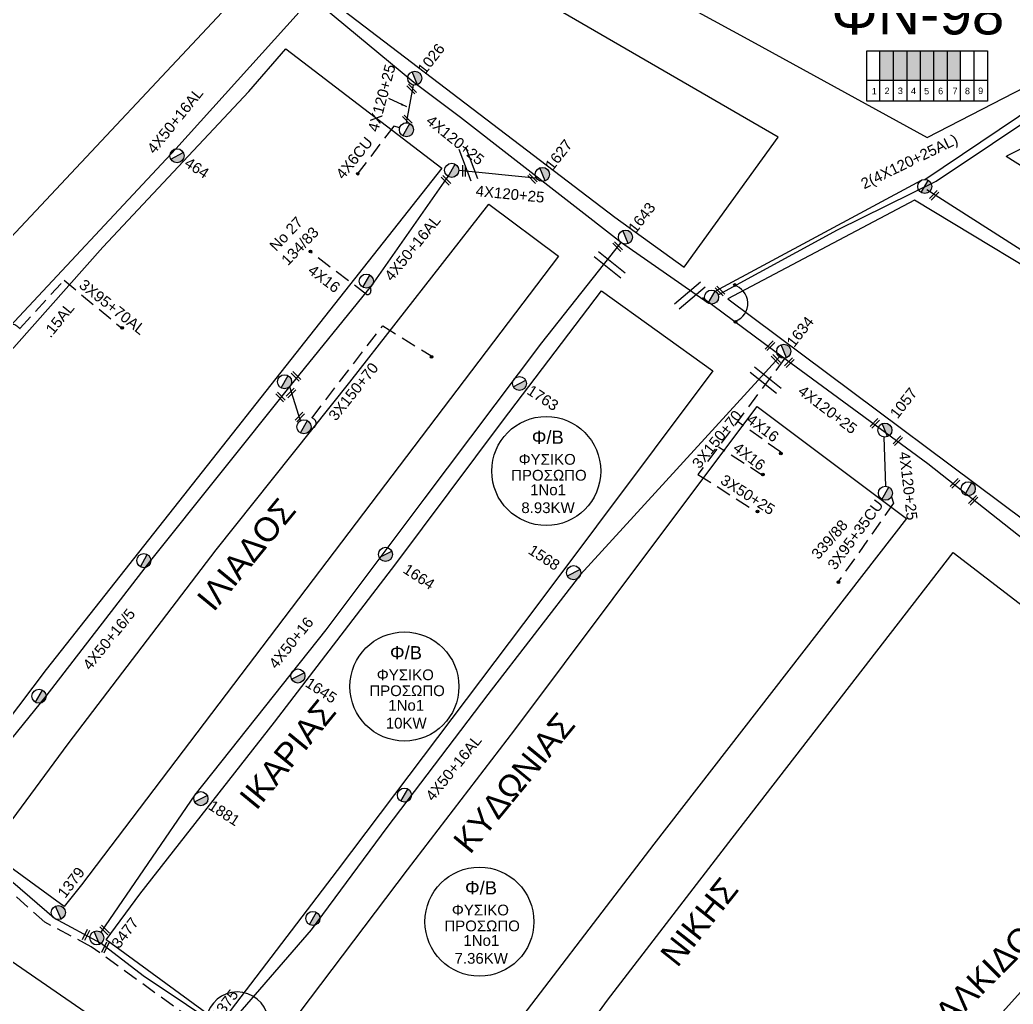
# Model space of a CAD drawing. Header units: millimetres. Extents: x 898 to 5598, y 789 to 3443.
# Drawn here: x 2433.9 to 2600.3, y 970.9 to 1135.8 of the extents above; entities that cross this region are included whole.
import ezdxf
from ezdxf.enums import TextEntityAlignment as Align

# ---------------------------------------------------------------- set-up
doc = ezdxf.new("R2010")
doc.units = ezdxf.units.MM
doc.linetypes.add('DASHED', pattern=[19.05, 12.7, -6.35])
for name, color, linetype in [('Pillar OTE', 7, 'Continuous'), ('Άγνωστα', 7, 'Continuous'), ('Γυμνά εναέρια ΧΤ και ΦΟΠ (3Φ)   4x50+16AL', 7, 'Continuous'), ('Εναέρια παροχή ΧΤ 4x16', 7, 'SYN_LINE'), ('Επιγραφές - Σχήματα', 7, 'Continuous'), ('Καλώδια ΧΤ   15AL', 7, 'DASHED'), ('Καλώδια ΧΤ   3x150+70AL', 7, 'DASHED'), ('Καλώδια ΧΤ   3x95+35 CU', 7, 'DASHED'), ('Καλώδια ΧΤ   4x6CU', 7, 'DASHED'), ('Μηχανική τομή', 7, 'Continuous'), ('Στύλος ΦΜ', 7, 'Continuous'), ('Στύλος ΦΜ @ 1', 7, 'Continuous'), ('Συνδέσεις', 7, 'Continuous'), ('Συνεστραμμένα ΧΤ   3x70+54.6+25 AL', 7, 'SYN_LINE'), ('Συνεστραμμένα ΧΤ   4x120+25 AL', 7, 'SYN_LINE'), ('Τομή', 7, 'Continuous'), ('Υπόβαθρο ΔΕΗ', 7, 'Continuous'), ('Υπόγεια καλώδια Παροχών ΧΤ   4x16AL', 7, 'DASHED')]:
    doc.layers.add(name, color=color, linetype=linetype)
doc.styles.add('ar', font='arial.ttf')
doc.styles.add('arial', font='arial.ttf')
doc.styles.get("Standard").update_dxf_attribs({"font": 'arial.ttf'})
doc.linetypes.add('SYN_LINE', pattern='A,0.5,-0.0001,["/\\/\\/\\/",Standard,S=0.1,R=0,X=0,Y=-0.05],-0.25', length=0.7501)
doc.dimstyles.new('ISO-25', dxfattribs={"dimtxt": 2.5, "dimasz": 2.5, "dimexe": 1.25, "dimexo": 0.625, "dimtad": 1, "dimtxsty": 'Standard', "dimcen": 2.5, "dimadec": 0, "dimazin": 0, "dimtfac": 1, "dimtmove": 0, "dimatfit": 3, "dimfxl": 1, "dimarcsym": 0})

# ---------------------------------------------------------------- blocks, each defined once
blk = doc.blocks.new('ΥΠΑΡΧΩΝ ΤΣΙΜΕΝΤΕΝΙΟΣ ΣΤΥΛΟΣ')
at = {"layer": 'Στύλος ΦΜ'}
blk.add_hatch(color=7, dxfattribs=at).paths.add_polyline_path([(-1.29, -2.28, 0.574793), (2.62, 0, 0.268822), (1.3, 2.27)])
at = {"layer": 'Στύλος ΦΜ', "color": 7}
blk.add_line((-1.29, -2.28), (1.3, 2.27), dxfattribs=at)
blk.add_circle((0, 0), 2.62, dxfattribs=at)
at = {"layer": 'Στύλος ΦΜ', "flags": 4}
for tag, p in [('ΑΡΙΘΜΟΣ', (-4.68, 8.05)), ('ΤΥΠΟΣ', (-4.91, 3.03))]:
    blk.add_attdef(tag, p, '', height=4, dxfattribs=at)
blk = doc.blocks.new('ΜΗΧΑΝΙΚΗ ΤΟΜΗ')
at = {"layer": 'Μηχανική τομή', "ltscale": 40}
for p, q in [((-1.89, 0.78), (1.89, 0.78)), ((1.89, 0), (-1.89, 0))]:
    blk.add_line(p, q, dxfattribs=at)
blk = doc.blocks.new('ΤΟΜΗ')
at = {"layer": 'Τομή', "ltscale": 40}
for p, q in [((-5.68, 0), (5.68, 0)), ((5.68, -2.33), (-5.68, -2.33))]:
    blk.add_line(p, q, dxfattribs=at)
blk = doc.blocks.new('_ΣΥΝΔΕΣΗ')
at = {"layer": 'Συνδέσεις', "linetype": 'SYN_LINE', "ltscale": 40}
blk.add_hatch(color=256, dxfattribs=at).paths.add_polyline_path([(0.5, -0.01, 1), (-0.5, -0.01, 1)])
at = {"layer": 'Συνδέσεις'}
blk.add_circle((0, -0.01), 0.5, dxfattribs=at)

msp = doc.modelspace()

# ---------------------------------------------------------------- hatches: boundary and pattern name
at = {"layer": 'Συνεστραμμένα ΧΤ   4x120+25 AL', "ltscale": 0.2}
h = msp.add_hatch(color=27, dxfattribs=at)
h.dxf.hatch_style = 1
h.paths.add_polyline_path([(2580.31, 1130.57), (2578.02, 1130.57), (2578.02, 1125.66), (2580.31, 1125.66)])
h = msp.add_hatch(color=6, dxfattribs=at)
h.dxf.hatch_style = 1
h.paths.add_polyline_path([(2582.6, 1125.66), (2582.6, 1130.57), (2580.31, 1130.57), (2580.31, 1125.66)])
h = msp.add_hatch(color=30, dxfattribs=at)
h.dxf.hatch_style = 1
h.paths.add_polyline_path([(2584.8, 1130.57), (2582.6, 1130.57), (2582.6, 1125.66), (2584.8, 1125.66)])
h = msp.add_hatch(color=62, dxfattribs=at)
h.dxf.hatch_style = 1
h.paths.add_polyline_path([(2587.06, 1130.57), (2584.8, 1130.57), (2584.8, 1125.66), (2587.06, 1125.66)])
h = msp.add_hatch(color=151, dxfattribs=at)
h.dxf.hatch_style = 1
h.paths.add_polyline_path([(2587.06, 1125.66), (2589.32, 1125.65), (2589.32, 1130.57), (2587.06, 1130.57)])
h = msp.add_hatch(color=1, dxfattribs=at)
h.dxf.hatch_style = 1
h.paths.add_polyline_path([(2591.53, 1130.56), (2589.24, 1130.56), (2589.24, 1125.66), (2591.53, 1125.66)])

# ---------------------------------------------------------------- linework, layer by layer
at = {"layer": 'Pillar OTE', "ltscale": 40}
for points in [[(2575.8, 1122.15), (2575.8, 1130.57), (2596.01, 1130.57), (2596.01, 1122.13), (2575.8, 1122.15)], [(2578.02, 1122.15), (2578.02, 1130.57)], [(2580.31, 1122.14), (2580.31, 1130.57)], [(2582.6, 1122.14), (2582.6, 1130.57)], [(2584.8, 1122.14), (2584.8, 1130.57)], [(2587.06, 1122.14), (2587.06, 1130.57)], [(2589.32, 1122.13), (2589.32, 1130.57)], [(2591.54, 1122.13), (2591.54, 1130.57)], [(2593.8, 1122.13), (2593.8, 1130.57)], [(2575.8, 1125.67), (2596.01, 1125.65)]]:
    msp.add_lwpolyline(points, dxfattribs=at)
at = {"layer": 'Άγνωστα', "color": 2, "linetype": 'SYN_LINE', "ltscale": 20}
msp.add_lwpolyline([(2549.23, 1088.31), (2534.7, 1098.42), (2507.75, 1119.41), (2499.94, 1125.3), (2499.94, 1125.3), (2484.65, 1137.93)], dxfattribs=at)
at = {"layer": 'Άγνωστα', "color": 6, "linetype": 'SYN_LINE', "ltscale": 20}
msp.add_lwpolyline([(2585.52, 1109.05), (2623.08, 1134.25)], dxfattribs=at)
at = {"layer": 'Άγνωστα', "color": 2, "linetype": 'SYN_LINE', "ltscale": 10}
msp.add_lwpolyline([(2507.45, 1110.57), (2520.28, 1109.3)], dxfattribs=at)
at = {"layer": 'Άγνωστα', "color": 27, "linetype": 'DASHED', "ltscale": 0.2}
msp.add_lwpolyline([(2441.32, 1092.16), (2451.01, 1084.16)], dxfattribs=at)
at = {"layer": 'Άγνωστα', "color": 1, "linetype": 'DASHED', "ltscale": 0.2}
for points in [[(2562.07, 1079.11), (2547.53, 1059.65)], [(2558.45, 1059.42), (2550.95, 1064.23)], [(2547.53, 1059.65), (2557.28, 1053.41)]]:
    msp.add_lwpolyline(points, dxfattribs=at)
at = {"layer": 'Άγνωστα', "color": 151}
msp.add_lwpolyline([(2548.16, 883.27), (2538.87, 892.62), (2512.48, 919.12), (2499.87, 932.2), (2485.39, 948.35), (2474.38, 960.74), (2469.12, 965.98), (2454.6, 975.68), (2447.55, 981.12), (2439.65, 985.34), (2421.67, 1000.81)], dxfattribs=at)
at = {"layer": 'Άγνωστα', "color": 85, "linetype": 'DASHED', "ltscale": 0.2}
msp.add_lwpolyline([(2557.05, 917.76), (2557.05, 917.76), (2559.91, 915.97), (2541.51, 887.22), (2521.17, 907.49), (2506.35, 922.51), (2493.91, 936.17), (2479.48, 951.99), (2469.53, 962.1), (2467.74, 963.91), (2467.18, 963.97, -0.488198), (2465.82, 966.14), (2445.87, 980.56), (2438.1, 984.66), (2421.49, 999.47)], format="xyb", dxfattribs=at)
msp.add_arc((2482.67, 1068.22), 0.885, 269.1076, 79.1875, dxfattribs=at)
at = {"layer": 'Γυμνά εναέρια ΧΤ και ΦΟΠ (3Φ)   4x50+16AL', "color": 6, "ltscale": 40}
msp.add_lwpolyline([(2430.6, 1082.68), (2460.06, 1114.17), (2482.81, 1139.39)], dxfattribs=at)
at = {"layer": 'Γυμνά εναέρια ΧΤ και ΦΟΠ (3Φ)   4x50+16AL', "color": 85}
msp.add_lwpolyline([(2421.42, 1001.67), (2438.31, 1022.51), (2455.87, 1045.21), (2479.19, 1074.43), (2492.88, 1091.28), (2505.79, 1109.73)], dxfattribs=at)
at = {"layer": 'Γυμνά εναέρια ΧΤ και ΦΟΠ (3Φ)   4x50+16AL', "color": 151}
msp.add_lwpolyline([(2447.54, 982.98), (2463.28, 1006.01), (2485.24, 1033.61), (2501.67, 1055.49), (2521.39, 1081.69), (2534.65, 1098.46)], dxfattribs=at)
at = {"layer": 'Γυμνά εναέρια ΧΤ και ΦΟΠ (3Φ)   4x50+16AL', "color": 1, "ltscale": 40}
msp.add_lwpolyline([(2561.19, 1079.35), (2527.85, 1042.91), (2512.35, 1022.79), (2495.4, 1000.5), (2482.71, 983.38), (2462.52, 960.05)], dxfattribs=at)
at = {"layer": 'Εναέρια παροχή ΧΤ 4x16', "color": 1, "linetype": 'DASHED', "ltscale": 0.2}
msp.add_lwpolyline([(2561.39, 1063.39), (2554.13, 1068.49)], dxfattribs=at)
at = {"layer": 'Εναέρια παροχή ΧΤ 4x16', "color": 27, "linetype": 'DASHED', "ltscale": 0.2}
msp.add_arc((2431.79, 1081.99), 2.98, 44.2665, 173.1827, dxfattribs=at)
at = {"layer": 'Επιγραφές - Σχήματα', "color": 202}
for centre in [(2522.11, 1060.21), (2498.35, 1024.13), (2510.92, 984.75)]:
    msp.add_circle(centre, 9.13, dxfattribs=at)
at = {"layer": 'Καλώδια ΧΤ   15AL', "color": 27, "linetype": 'DASHED', "ltscale": 0.2}
msp.add_lwpolyline([(2433.92, 1084.07, 0.021509), (2433.98, 1084.14), (2441.32, 1092.16)], format="xyb", dxfattribs=at)
at = {"layer": 'Καλώδια ΧΤ   3x150+70AL', "color": 85, "linetype": 'DASHED', "ltscale": 0.2}
msp.add_lwpolyline([(2482.84, 1069.09), (2482.84, 1069.09), (2482.84, 1069.09), (2494.71, 1084.55), (2502.76, 1079.56)], dxfattribs=at)
at = {"layer": 'Καλώδια ΧΤ   3x95+35 CU', "color": 27, "linetype": 'DASHED', "ltscale": 0.2}
msp.add_lwpolyline([(2579.94, 1055.89), (2580.31, 1054.85), (2570.97, 1041.58)], dxfattribs=at)
at = {"layer": 'Καλώδια ΧΤ   4x6CU', "color": 2, "ltscale": 0.2}
msp.add_lwpolyline([(2497.56, 1117.68), (2496.55, 1117.96), (2490.4, 1109.87)], dxfattribs=at)
at = {"layer": 'Συνεστραμμένα ΧΤ   3x70+54.6+25 AL', "color": 85, "linetype": 'Continuous', "ltscale": 0.2}
msp.add_line((2479.07, 1074.36), (2480.91, 1068.7), dxfattribs=at)
at = {"layer": 'Συνεστραμμένα ΧΤ   3x70+54.6+25 AL', "color": 0, "linetype": 'Continuous', "ltscale": 0.2}
msp.add_arc((2470.35, 967.76), 5.23, 290.5535, 170.1134, dxfattribs=at)
at = {"layer": 'Συνεστραμμένα ΧΤ   4x120+25 AL', "color": 6, "linetype": 'SYN_LINE', "ltscale": 20}
msp.add_line((2550.4, 1090.36), (2584.96, 1108.91), dxfattribs=at)
at = {"layer": 'Συνεστραμμένα ΧΤ   4x120+25 AL', "color": 27, "linetype": 'SYN_LINE', "ltscale": 20}
for points in [[(2550.92, 1089.74), (2570.88, 1100.62), (2587.44, 1108.73), (2615.58, 1127.59), (2623.14, 1132.49)], [(2548.3, 1089.28), (2560.43, 1080.28), (2586.05, 1061.47), (2609.5, 1042.97), (2635.64, 1025.49), (2653.88, 1011.24)]]:
    msp.add_lwpolyline(points, dxfattribs=at)
at = {"layer": 'Συνεστραμμένα ΧΤ   4x120+25 AL', "color": 2, "linetype": 'SYN_LINE', "ltscale": 8}
msp.add_lwpolyline([(2498.69, 1118.55), (2499.86, 1124.83)], dxfattribs=at)
at = {"layer": 'Συνεστραμμένα ΧΤ   4x120+25 AL', "color": 6, "linetype": 'SYN_LINE', "ltscale": 20}
msp.add_lwpolyline([(2585.86, 1107.34, -0.008837), (2585.86, 1107.34), (2610.9, 1091.4), (2654, 1078.09), (2667.7, 1074.31), (2706, 1069.83), (2718.11, 1057.67), (2774.22, 1040)], format="xyb", dxfattribs=at)
at = {"layer": 'Συνεστραμμένα ΧΤ   4x120+25 AL', "color": 27, "linetype": 'SYN_LINE', "ltscale": 10}
msp.add_lwpolyline([(2578.65, 1065.87), (2578.97, 1057.67)], dxfattribs=at)
at = {"layer": 'Συνεστραμμένα ΧΤ   4x120+25 AL', "color": 7, "ltscale": 0.2}
msp.add_arc((2552.71, 1088.29), 3.17, 290.3391, 74.9162, dxfattribs=at)
at = {"layer": 'Υπόβαθρο ΔΕΗ'}
for points in [[(2506.55, 1165.08), (2497.66, 1152.67), (2485.89, 1139.11), (2533.58, 1102.71), (2545.21, 1094.36), (2560.97, 1116.13), (2518.53, 1140.75), (2497.66, 1152.67)], [(2384.44, 1026.23), (2384.48, 1027.59), (2397.78, 1041.4), (2447.83, 1097.71), (2472.26, 1123.79), (2478.49, 1130.89), (2504.6, 1110.91), (2438.35, 1026.96), (2419.89, 1002.62), (2393.74, 1020.42), (2384.44, 1026.23)], [(2645.77, 1019.45), (2649.75, 1024.47), (2659.48, 1074.59), (2612.69, 1088.13), (2583.82, 1105.58), (2552.54, 1089.07), (2614.93, 1042.47), (2645.77, 1019.45)], [(2428.67, 996.51), (2442, 1014.54), (2466.79, 1047.03), (2489.23, 1075.11), (2512.51, 1104.9), (2524.16, 1096.21), (2444.26, 990.91), (2441.37, 987.3), (2428.67, 996.51)], [(2448.39, 981.69), (2454.03, 989.35), (2476.57, 1018.16), (2496.89, 1044.69), (2514.77, 1068.59), (2531.38, 1090.38), (2550, 1077), (2520.68, 1037.84), (2487.11, 993.33), (2467.55, 967.7), (2448.39, 981.69)], [(2475.34, 962.36), (2498.88, 993.45), (2516.84, 1016.85), (2541.64, 1049.99), (2557.43, 1071.03), (2582.45, 1052.28), (2540.12, 997.71), (2512.39, 961.45), (2495.45, 940.3), (2475.34, 962.36)], [(2502.25, 932.65), (2528.03, 965.62), (2532.36, 971.59), (2553.24, 998.72), (2590.31, 1046.56), (2636.18, 1011.36), (2583.81, 953.25), (2578.49, 947.03), (2541.97, 891.11), (2505.6, 929.18), (2502.25, 932.65)], [(2406.51, 884.43), (2370.32, 913.54), (2412.06, 973.09), (2420.88, 986.1), (2454.05, 963.34), (2406.51, 884.43)]]:
    msp.add_lwpolyline(points, dxfattribs=at)
for points in [[(2503.64, 1161.02), (2556.47, 1132.19), (2585.94, 1116.05), (2629.91, 1138.75), (2628.91, 1139.72), (2615.99, 1141.02, -0.102936), (2603.29, 1145.02), (2581.34, 1154.34), (2563.03, 1164.22), (2534.85, 1164.29), (2506.55, 1165.08)], [(2305.84, 1046.15), (2336.02, 1085.39), (2363.73, 1120.29), (2379.26, 1142.94), (2466.89, 1154.61), (2475.39, 1145.23), (2428.97, 1095.71), (2410.17, 1108.75, 0.438628), (2406.64, 1107.96), (2379.36, 1079.03), (2332.05, 1028.32), (2305.84, 1046.15)], [(2599.4, 1113.06), (2637.69, 1132.41), (2641.22, 1138.62), (2645.96, 1138.58, 0.082978), (2670.59, 1142.53, -0.656302), (2672.43, 1140.49), (2665.82, 1108.58), (2661.31, 1086.26), (2631.2, 1096.42), (2622.61, 1099.32), (2616.96, 1101.64), (2599.14, 1112.86), (2599.4, 1113.06)]]:
    msp.add_lwpolyline(points, format="xyb", dxfattribs=at)
at = {"layer": 'Υπόγεια καλώδια Παροχών ΧΤ   4x16AL', "color": 85, "linetype": 'DASHED', "ltscale": 0.2}
msp.add_lwpolyline([(2492.62, 1091.04), (2492.72, 1090.43, -0.557453), (2492.01, 1089.8), (2482.49, 1096.96)], format="xyb", dxfattribs=at)

# ---------------------------------------------------------------- block references
at = {"layer": 'Μηχανική τομή'}
for p, xscale, yscale, zscale, rotation in [((2499.7, 1124.3), 0.4999999999999994, 0.4999999999999994, 0.4999999999999994, 134.7494504773862), ((2498.99, 1119.16), 0.4999999999999994, 0.4999999999999994, 0.4999999999999994, 134.7494504773862), ((2508.52, 1110.46), 0.4999999999999994, 0.4999999999999994, 0.4999999999999994, 89.49890095477141), ((2519.94, 1109.33), 0.4999999999999994, 0.4999999999999994, 0.4999999999999994, 134.7494504773862), ((2505.46, 1109.03), 0.4999999999999994, 0.4999999999999994, 0.4999999999999994, 134.7494504773862), ((2586.96, 1106.52), 0.4999999999999996, 0.4999999999999996, 0.4999999999999996, 225.2088573052212), ((2534.2, 1097.95), 0.4999999999999994, 0.4999999999999994, 0.4999999999999994, 134.7494504773862), ((2551.38, 1090.49), 0.4999999999999994, 0.4999999999999994, 0.4999999999999994, 134.7494504773862), ((2559.46, 1081.32), 0.4999999999999996, 0.4999999999999996, 0.4999999999999996, 225.2088573052212), ((2560.71, 1079.05), 0.4999999999999994, 0.4999999999999994, 0.4999999999999994, 134.7494504773862), ((2562.68, 1078.5), 0.4999999999999996, 0.4999999999999996, 0.4999999999999996, 225.2088573052212), ((2480.32, 1076.22), 0.4999999999999994, 0.4999999999999994, 0.4999999999999994, 134.7494504773862), ((2477.73, 1072.76), 0.4999999999999994, 0.4999999999999994, 0.4999999999999994, 134.7494504773862), ((2479.22, 1073.42), 0.4999999999999996, 0.4999999999999996, 0.4999999999999996, 225.2088573052212), ((2480.69, 1069.42), 0.4999999999999996, 0.4999999999999996, 0.4999999999999996, 225.2088573052212), ((2577.02, 1068.33), 0.4999999999999996, 0.4999999999999996, 0.4999999999999996, 225.2088573052212), ((2580.87, 1065.44), 0.4999999999999996, 0.4999999999999996, 0.4999999999999996, 225.2088573052212), ((2590.43, 1058.27), 0.4999999999999996, 0.4999999999999996, 0.4999999999999996, 225.2088573052212), ((2593.5, 1055.45), 0.4999999999999996, 0.4999999999999996, 0.4999999999999996, 225.2088573052212), ((2445.17, 982.45), 0.4999999999999995, 0.4999999999999995, 0.4999999999999995, 63.70707487867689), ((2448.28, 983.48), 0.4999999999999994, 0.4999999999999994, 0.4999999999999994, 134.7494504773862), ((2448.41, 980.34), 0.4999999999999995, 0.4999999999999995, 0.4999999999999995, 63.70707487867689)]:
    msp.add_blockref('ΜΗΧΑΝΙΚΗ ΤΟΜΗ', p, dxfattribs=dict(at, xscale=xscale, yscale=yscale, zscale=zscale, rotation=rotation))
at = {"layer": 'Στύλος ΦΜ @ 1', "ltscale": 40}
ref = msp.add_blockref('ΥΠΑΡΧΩΝ ΤΣΙΜΕΝΤΕΝΙΟΣ ΣΤΥΛΟΣ', (2500.08, 1125.99), dxfattribs=dict(at, xscale=0.4499999999998179, yscale=0.4499999999998179, zscale=0.4499999999998179, rotation=52.08929009180457))
ref.add_attrib('ΤΥΠΟΣ', '1026', (2501.8, 1126.5), dxfattribs={"layer": 'Στύλος ΦΜ', "height": 1.8, "rotation": 52.0893, "flags": 4})
at = {"layer": 'Στύλος ΦΜ @ 1', "ltscale": 40, "xscale": 0.4499999999998181, "yscale": 0.4499999999998181, "zscale": 0.4499999999998181}
for p in [(2498.69, 1117.37), (2506.27, 1110.57), (2585.52, 1107.87), (2491.97, 1092.02), (2549.81, 1089.34), (2478.27, 1075.17), (2481.52, 1067.63), (2592.8, 1057.25), (2578.93, 1056.5), (2454.69, 1045.21), (2437.13, 1022.51), (2498.35, 1005.94), (2483.02, 985.3)]:
    msp.add_blockref('ΥΠΑΡΧΩΝ ΤΣΙΜΕΝΤΕΝΙΟΣ ΣΤΥΛΟΣ', p, dxfattribs=at)
at = {"layer": 'Στύλος ΦΜ @ 1', "ltscale": 40}
ref = msp.add_blockref('ΥΠΑΡΧΩΝ ΤΣΙΜΕΝΤΕΝΙΟΣ ΣΤΥΛΟΣ', (2521.46, 1109.89), dxfattribs=dict(at, xscale=0.4499999999998179, yscale=0.4499999999998179, zscale=0.4499999999998179, rotation=52.08929009180457))
ref.add_attrib('ΤΥΠΟΣ', '1627', (2523.18, 1110.41), dxfattribs={"layer": 'Στύλος ΦΜ', "height": 1.8, "rotation": 52.0893, "flags": 4})
ref = msp.add_blockref('ΥΠΑΡΧΩΝ ΤΣΙΜΕΝΤΕΝΙΟΣ ΣΤΥΛΟΣ', (2460.25, 1113.01), dxfattribs=dict(at, xscale=0.4499999999998181, yscale=0.4499999999998181, zscale=0.4499999999998181, rotation=327.0082767892507))
ref.add_attrib('ΤΥΠΟΣ', '464', (2461.33, 1111.37), dxfattribs={"layer": 'Στύλος ΦΜ', "height": 1.8, "rotation": 327.0083, "flags": 4})
ref = msp.add_blockref('ΥΠΑΡΧΩΝ ΤΣΙΜΕΝΤΕΝΙΟΣ ΣΤΥΛΟΣ', (2535.38, 1099.39), dxfattribs=dict(at, xscale=0.4499999999998179, yscale=0.4499999999998179, zscale=0.4499999999998179, rotation=52.08929009180457))
ref.add_attrib('ΤΥΠΟΣ', '1643', (2537.1, 1099.9), dxfattribs={"layer": 'Στύλος ΦΜ', "height": 1.8, "rotation": 52.0893, "flags": 4})
ref = msp.add_blockref('ΥΠΑΡΧΩΝ ΤΣΙΜΕΝΤΕΝΙΟΣ ΣΤΥΛΟΣ', (2561.91, 1080.27), dxfattribs=dict(at, xscale=0.4499999999998179, yscale=0.4499999999998179, zscale=0.4499999999998179, rotation=52.08929009180457))
ref.add_attrib('ΤΥΠΟΣ', '1634', (2563.63, 1080.79), dxfattribs={"layer": 'Στύλος ΦΜ', "height": 1.8, "rotation": 52.0893, "flags": 4})
ref = msp.add_blockref('ΥΠΑΡΧΩΝ ΤΣΙΜΕΝΤΕΝΙΟΣ ΣΤΥΛΟΣ', (2517.63, 1074.87), dxfattribs=dict(at, xscale=0.4499999999998181, yscale=0.4499999999998181, zscale=0.4499999999998181, rotation=327.0082767892507))
ref.add_attrib('ΤΥΠΟΣ', '1763', (2518.71, 1073.23), dxfattribs={"layer": 'Στύλος ΦΜ', "height": 1.8, "rotation": 327.0083, "flags": 4})
ref = msp.add_blockref('ΥΠΑΡΧΩΝ ΤΣΙΜΕΝΤΕΝΙΟΣ ΣΤΥΛΟΣ', (2578.84, 1067.07), dxfattribs=dict(at, xscale=0.4499999999998179, yscale=0.4499999999998179, zscale=0.4499999999998179, rotation=52.08929009180457))
ref.add_attrib('ΤΥΠΟΣ', '1057', (2580.96, 1068.84), dxfattribs={"layer": 'Στύλος ΦΜ', "height": 1.8, "rotation": 52.0893, "flags": 4})
ref = msp.add_blockref('ΥΠΑΡΧΩΝ ΤΣΙΜΕΝΤΕΝΙΟΣ ΣΤΥΛΟΣ', (2495.18, 1046.26), dxfattribs=dict(at, xscale=0.4499999999998181, yscale=0.4499999999998181, zscale=0.4499999999998181, rotation=327.0082767892507))
ref.add_attrib('ΤΥΠΟΣ', '1664', (2497.96, 1043.3), dxfattribs={"layer": 'Στύλος ΦΜ', "height": 1.8, "rotation": 327.0083, "flags": 4})
ref = msp.add_blockref('ΥΠΑΡΧΩΝ ΤΣΙΜΕΝΤΕΝΙΟΣ ΣΤΥΛΟΣ', (2526.7, 1043.19), dxfattribs=dict(at, xscale=0.4499999999998181, yscale=0.4499999999998181, zscale=0.4499999999998181, rotation=327.0082767892507))
ref.add_attrib('ΤΥΠΟΣ', '1568', (2518.93, 1046.5), dxfattribs={"layer": 'Στύλος ΦΜ', "height": 1.8, "rotation": 327.0083, "flags": 4})
ref = msp.add_blockref('ΥΠΑΡΧΩΝ ΤΣΙΜΕΝΤΕΝΙΟΣ ΣΤΥΛΟΣ', (2480.5, 1025.89), dxfattribs=dict(at, xscale=0.4499999999998181, yscale=0.4499999999998181, zscale=0.4499999999998181, rotation=327.0082767892507))
ref.add_attrib('ΤΥΠΟΣ', '1645', (2481.58, 1024.25), dxfattribs={"layer": 'Στύλος ΦΜ', "height": 1.8, "rotation": 327.0083, "flags": 4})
ref = msp.add_blockref('ΥΠΑΡΧΩΝ ΤΣΙΜΕΝΤΕΝΙΟΣ ΣΤΥΛΟΣ', (2464.25, 1005.35), dxfattribs=dict(at, xscale=0.4499999999998181, yscale=0.4499999999998181, zscale=0.4499999999998181, rotation=327.0082767892507))
ref.add_attrib('ΤΥΠΟΣ', '1881', (2465.33, 1003.71), dxfattribs={"layer": 'Στύλος ΦΜ', "height": 1.8, "rotation": 327.0083, "flags": 4})
ref = msp.add_blockref('ΥΠΑΡΧΩΝ ΤΣΙΜΕΝΤΕΝΙΟΣ ΣΤΥΛΟΣ', (2440.37, 986.27), dxfattribs=dict(at, xscale=0.4499999999998181, yscale=0.4499999999998181, zscale=0.4499999999998181, rotation=52.64382947137918))
ref.add_attrib('ΤΥΠΟΣ', '1379', (2441.52, 988.55), dxfattribs={"layer": 'Στύλος ΦΜ', "height": 1.8, "rotation": 52.6438, "flags": 4})
ref = msp.add_blockref('ΥΠΑΡΧΩΝ ΤΣΙΜΕΝΤΕΝΙΟΣ ΣΤΥΛΟΣ', (2446.82, 982.04), dxfattribs=dict(at, xscale=0.4499999999998181, yscale=0.4499999999998181, zscale=0.4499999999998181, rotation=52.64382947137918))
ref.add_attrib('ΤΥΠΟΣ', '3477', (2450.55, 980.12), dxfattribs={"layer": 'Στύλος ΦΜ', "height": 1.8, "rotation": 52.6438, "flags": 4})
ref = msp.add_blockref('ΥΠΑΡΧΩΝ ΤΣΙΜΕΝΤΕΝΙΟΣ ΣΤΥΛΟΣ', (2468.07, 966.53), dxfattribs=dict(at, xscale=0.4499999999998181, yscale=0.4499999999998181, zscale=0.4499999999998181, rotation=52.64382947137918))
ref.add_attrib('ΤΥΠΟΣ', '1375', (2467.26, 968.07), dxfattribs={"layer": 'Στύλος ΦΜ', "height": 1.8, "rotation": 52.6438, "flags": 4})
at = {"layer": 'Συνδέσεις', "xscale": 0.4499999999999886, "yscale": 0.4499999999999886, "zscale": 0.4499999999999886}
for p in [(2490.52, 1110.01), (2482.59, 1096.99), (2553.73, 1091.37), (2553.81, 1085.2), (2451.08, 1084.18), (2502.91, 1079.34), (2561.41, 1063.16), (2558.42, 1059.63), (2557.52, 1053.43), (2571.05, 1041.61)]:
    msp.add_blockref('_ΣΥΝΔΕΣΗ', p, dxfattribs=at)
at = {"layer": 'Τομή'}
for p, xscale, yscale, zscale, rotation in [((2508.52, 1111.42), 0.4999999999999999, 0.4999999999999999, 0.4999999999999999, 110.6614534527132), ((2533.1, 1095.21), 0.4999999999999999, 0.4999999999999999, 0.4999999999999999, 321.1505093601728), ((2545.79, 1090.06), 0.5, 0.5, 0.5, 39.8320242081554), ((2559.23, 1075.86), 0.4999999999999999, 0.4999999999999999, 0.4999999999999999, 321.1505093601728)]:
    msp.add_blockref('ΤΟΜΗ', p, dxfattribs=dict(at, xscale=xscale, yscale=yscale, zscale=zscale, rotation=rotation))

# ---------------------------------------------------------------- texts
at = {"ltscale": 40, "insert": (2569.86, 1140.33), "char_height": 7, "width": 94.4586, "attachment_point": 1, "style": 'arial'}
msp.add_mtext('ΦN-98', dxfattribs=at)
at = {"ltscale": 30, "char_height": 1.09, "width": 7.501, "attachment_point": 1}
for s, insert in [('1', (2576.65, 1124.36)), ('2', (2578.79, 1124.43)), ('3', (2581.01, 1124.43)), ('4', (2583.21, 1124.43)), ('5', (2585.41, 1124.38)), ('6', (2587.76, 1124.4)), ('7', (2590.18, 1124.4)), ('8', (2592.25, 1124.41)), ('9', (2594.47, 1124.43))]:
    msp.add_mtext(s, dxfattribs=dict(at, insert=insert))
at = {"ltscale": 40, "char_height": 4, "width": 94.4586, "attachment_point": 1, "style": 'arial'}
for s, insert, rotation in [('ΙΛΙΑΔΟΣ', (2463.29, 1039), 50.6243), ('ΙΚΑΡΙΑΣ', (2470.42, 1005.76), 50.6243), ('KYΔΩNIAΣ', (2506.24, 998.42), 50.6243), ('NIKHΣ', (2540.94, 979.41), 51.5338), ('XAΛKIΔOΣ', (2584.2, 967.2), 44.9641)]:
    msp.add_mtext(s, dxfattribs=dict(at, insert=insert, rotation=rotation))
at = {"layer": 'Άγνωστα', "ltscale": 40, "char_height": 1.8, "attachment_point": 1, "style": 'arial'}
for s, insert, width, rotation in [('4X120+25', (2492.18, 1117.35), 31.6072, 75.1011), ('4X120+25', (2502.96, 1119.98), 31.6072, 320.9958), ('2(4X120+25AL)', (2574.59, 1109), 31.6072, 25.9399), ('4X120+25', (2510.4, 1108.06), 31.6072, 354.3711), ('No 27', (2475.57, 1098.12), 7.0677, 46.2164), ('134/83', (2477.54, 1095.74), 7.0677, 46.2164), ('3X95+70AL', (2444.8, 1092.48), 31.6072, 321.8777), ('3X150+70', (2485.47, 1069.59), 31.6072, 51.1128), ('4X120+25', (2565.22, 1074.71), 31.6072, 322.7513), ('3X150+70', (2546.38, 1061.6), 31.6072, 51.1128), ('4X120+25', (2583, 1063.56), 31.6072, 276.622), ('3X50+25', (2552.1, 1059.75), 31.6072, 327.3529), ('339/88', (2566.36, 1046.47), 7.0677, 48.7415), ('4X50+16/5', (2444.3, 1027.86), 31.6072, 51.1128), ('4X50+16', (2475.48, 1028.08), 31.6072, 51.1128)]:
    msp.add_mtext(s, dxfattribs=dict(at, insert=insert, width=width, rotation=rotation))
at = {"layer": 'Γυμνά εναέρια ΧΤ και ΦΟΠ (3Φ)   4x50+16AL', "ltscale": 40, "char_height": 1.8, "width": 31.6072, "attachment_point": 1, "rotation": 51.1128, "style": 'arial'}
for insert in [(2455.07, 1114.31), (2494.85, 1093), (2501.73, 1005.93)]:
    msp.add_mtext('4X50+16AL', dxfattribs=dict(at, insert=insert))
at = {"layer": 'Εναέρια παροχή ΧΤ 4x16', "ltscale": 20, "char_height": 1.8, "width": 31.6072, "attachment_point": 1, "rotation": 322.7513, "style": 'arial'}
for insert in [(2483.12, 1094.92), (2556.61, 1069.92), (2554.34, 1065.18)]:
    msp.add_mtext('4X16', dxfattribs=dict(at, insert=insert))
at = {"layer": 'Επιγραφές - Σχήματα', "color": 1, "style": 'ar'}
for s, height, p in [('Φ/Β', 2.2, (2522.37, 1065.92)), ('ΦΥΣΙΚΟ ', 1.8, (2522.62, 1062.17)), ('1No1', 1.8, (2522.41, 1057.05)), ('8.93KW', 1.8, (2522.41, 1054.07)), ('Φ/Β', 2.2, (2498.61, 1029.84)), ('ΦΥΣΙΚΟ ', 1.8, (2498.85, 1026.09)), ('1No1', 1.8, (2498.65, 1020.97)), ('10KW', 1.8, (2498.65, 1017.99)), ('Φ/Β', 2.2, (2511.18, 990.46)), ('ΦΥΣΙΚΟ ', 1.8, (2511.43, 986.7)), ('1No1', 1.8, (2511.23, 981.59)), ('7.36KW', 1.8, (2511.22, 978.61))]:
    msp.add_text(s, height=height, dxfattribs=at).set_placement(p, align=Align.MIDDLE)
at = {"layer": 'Επιγραφές - Σχήματα', "color": 1, "char_height": 1.8, "width": 12.958, "attachment_point": 1}
for insert in [(2516.23, 1060.41), (2492.47, 1024.32), (2505.04, 984.94)]:
    msp.add_mtext('ΠΡΟΣΩΠΟ', dxfattribs=dict(at, insert=insert))
at = {"layer": 'Καλώδια ΧΤ   15AL', "ltscale": 0.2, "insert": (2437.66, 1083.51), "char_height": 1.8, "width": 31.6072, "attachment_point": 1, "rotation": 51.1128, "style": 'arial'}
msp.add_mtext('.15AL', dxfattribs=at)
at = {"layer": 'Καλώδια ΧΤ   3x95+35 CU', "ltscale": 0.2, "insert": (2569.08, 1044.57), "char_height": 1.8, "width": 31.6072, "attachment_point": 1, "rotation": 53.4976, "style": 'arial'}
msp.add_mtext('3X95+35CU', dxfattribs=at)
at = {"layer": 'Καλώδια ΧΤ   4x6CU', "ltscale": 0.2, "insert": (2486.7, 1110.05), "char_height": 1.8, "width": 31.6072, "attachment_point": 1, "rotation": 51.1128, "style": 'arial'}
msp.add_mtext('4X6CU', dxfattribs=at)

# ---------------------------------------------------------------- leaders
at = {"layer": 'Επιγραφές - Σχήματα', "ltscale": 40}
msp.add_leader([(2498.75, 1121.2), (2495.73, 1122.62)], dimstyle='ISO-25', override={"dimasz": 1, "dimtad": 0}, dxfattribs=at)

doc.saveas('drawing.dxf')
